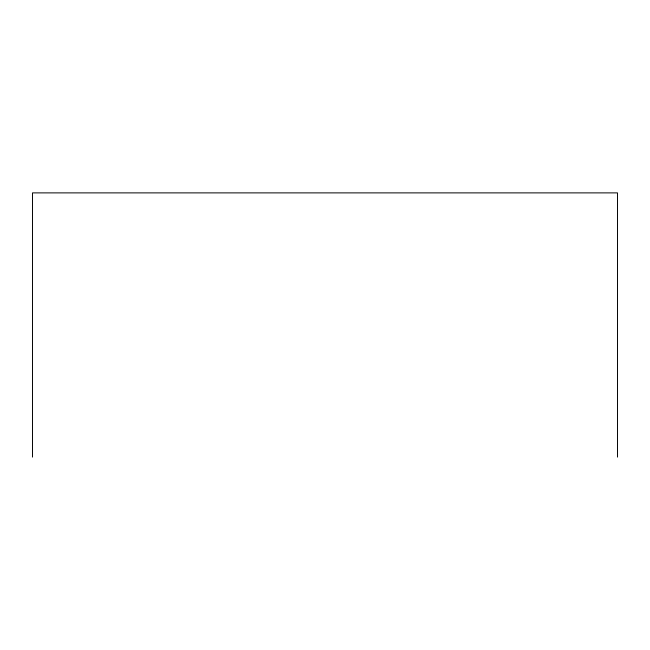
<?xml version="1.0" encoding="UTF-8"?>
<svg xmlns="http://www.w3.org/2000/svg" width="650" height="650" viewBox="0 0 650 650"><rect width="100%" height="100%" fill="white"/><g stroke="black" fill="none" stroke-linecap="round" stroke-linejoin="round"><path stroke-width="0.97" d="M617.5 457.113L617.5 192.888L32.5 192.888L32.5 457.113"/></g></svg>
